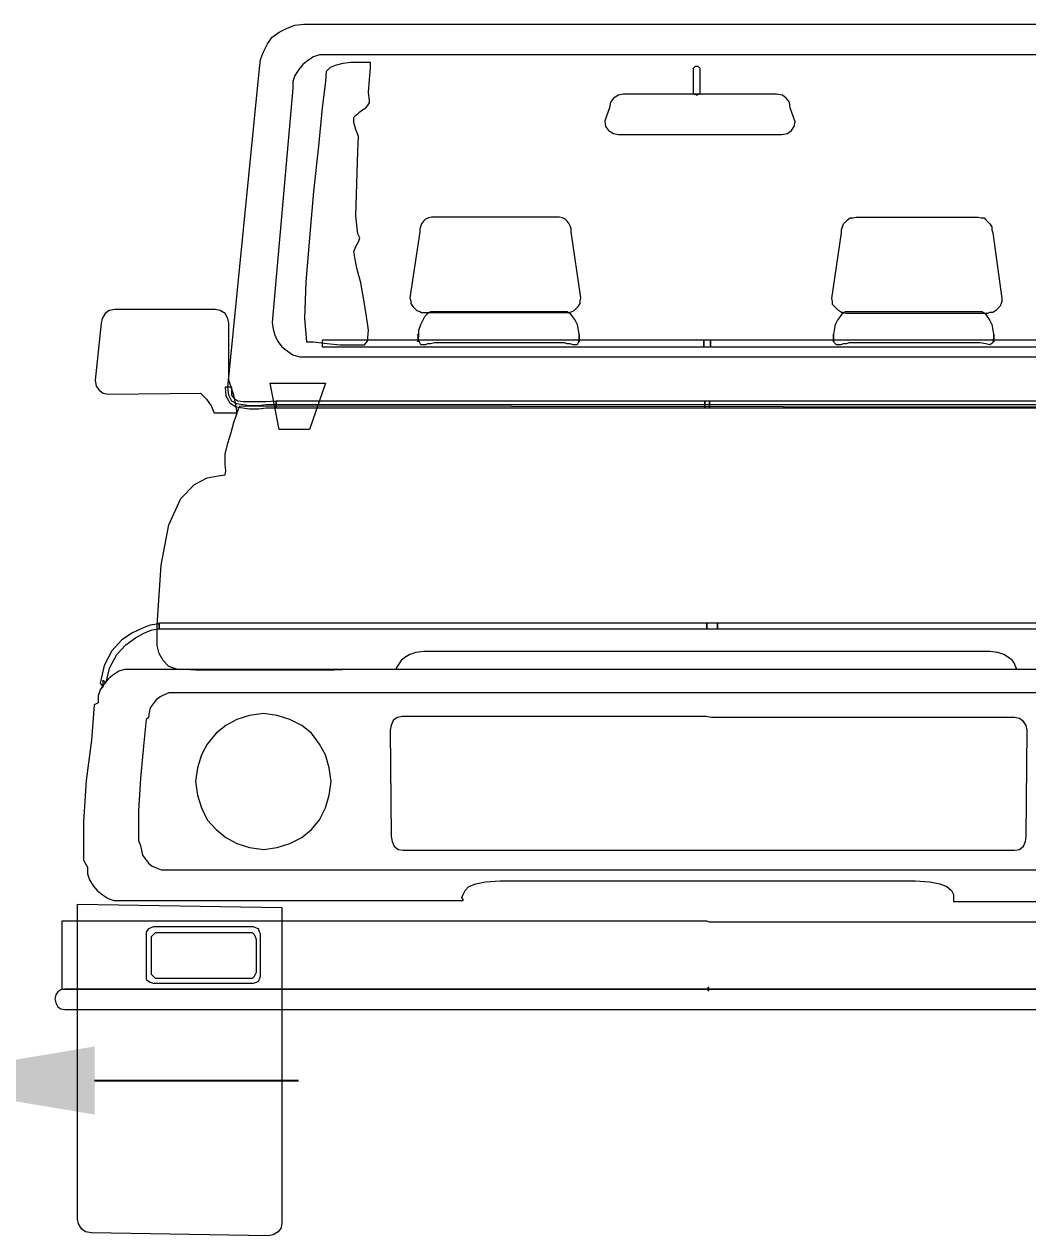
# Model space of a CAD drawing. Extents: x -941089 to 947074, y -2579987 to 8.
# Drawn here: x 2114.99 to 2124.83, y -101.5 to -89.62 of the extents above; entities that cross this region are included whole.
import ezdxf

# ---------------------------------------------------------------- set-up
doc = ezdxf.new("R2010")
doc.units = 0
doc.header["$LTSCALE"] = 5
doc.header["$PDMODE"] = 32
doc.header["$PDSIZE"] = 0.3
doc.layers.get('Defpoints').update_dxf_attribs({"linetype": 'CONTINUOUS'})
doc.layers.add('标注', color=4, linetype='CONTINUOUS', lineweight=15)
doc.layers.add('车人', color=7, linetype='CONTINUOUS', lineweight=9)
doc.styles.get("Standard").update_dxf_attribs({"font": 'simplex1.shx', "width": 0.7, "bigfont": 'hztxt.shx'})
doc.dimstyles.new('比例1：200', dxfattribs={"dimtxt": 3, "dimasz": 2, "dimexe": 1, "dimexo": 1, "dimgap": 0.5, "dimtad": 1, "dimlfac": 20, "dimzin": 13, "dimdsep": 46, "dimtxsty": 'Standard', "dimcen": -0.09, "dimclrd": 256, "dimclre": 256, "dimclrt": 4, "dimaunit": 1, "dimadec": 0, "dimazin": 0, "dimtfac": 0.0005, "dimtix": 1, "dimtmove": 2, "dimatfit": 3, "dimfxl": 0, "dimtolj": 1, "dimtzin": 13, "dimarcsym": 0})

# ---------------------------------------------------------------- blocks, each defined once
blk = doc.blocks.new('carbb')
at = {"layer": '车人', "color": 143}
for p, q in [((-0.7137, 1.9947), (-0.7007, 2.0012)), ((-0.7007, 2.0012), (-0.688, 2.0059)), ((-0.688, 2.0059), (-0.6735, 2.0077)), ((-0.6735, 2.0077), (-0.0306, 2.0077)), ((-0.0306, 2.0077), (-0.0194, 2.0077)), ((-0.0194, 2.0077), (-0.0194, 2.0077)), ((-0.0194, 2.0077), (0.6214, 2.0077)), ((-0.7329, 1.9755), (-0.725, 1.9867)), ((-0.725, 1.9867), (-0.7137, 1.9947)), ((-0.7442, 1.9498), (-0.7394, 1.9625)), ((-0.7394, 1.9625), (-0.7329, 1.9755)), ((-0.7459, 1.9353), (-0.7442, 1.9498)), ((-0.675, 1.9418), (-0.6815, 1.9338)), ((-0.667, 1.9483), (-0.675, 1.9418)), ((-0.6576, 1.9545), (-0.667, 1.9483)), ((-0.6478, 1.9577), (-0.6576, 1.9545)), ((-0.6366, 1.9577), (-0.6478, 1.9577)), ((-0.0306, 1.9577), (-0.6366, 1.9577)), ((-0.6221, 1.94), (-0.6301, 1.9368)), ((-0.6094, 1.9433), (-0.6221, 1.94)), ((-0.5964, 1.945), (-0.6094, 1.9433)), ((-0.5851, 1.945), (-0.5964, 1.945)), ((-0.5739, 1.945), (-0.5851, 1.945)), ((-0.5659, 1.945), (-0.5739, 1.945)), ((-0.5642, 1.945), (-0.5659, 1.945)), ((-0.5642, 1.9368), (-0.5642, 1.945)), ((-0.0194, 1.9577), (-0.0306, 1.9577)), ((0.5845, 1.9577), (-0.0194, 1.9577)), ((-0.7974, 1.4148), (-0.7459, 1.9353)), ((-0.688, 1.924), (-0.6913, 1.9143)), ((-0.6815, 1.9338), (-0.688, 1.924)), ((-0.6366, 1.9305), (-0.6381, 1.9143)), ((-0.6301, 1.9368), (-0.6366, 1.9305)), ((-0.6366, 1.9305), (-0.6366, 1.9305)), ((-0.5659, 1.9175), (-0.5642, 1.9368)), ((-0.0357, 1.9368), (-0.0371, 1.9353)), ((-0.0371, 1.9353), (-0.0371, 1.932)), ((-0.0371, 1.932), (-0.0371, 1.8983)), ((-0.0339, 1.9385), (-0.0357, 1.9368)), ((-0.0306, 1.9385), (-0.0339, 1.9385)), ((-0.0306, 1.9385), (-0.0306, 1.9385)), ((-0.0291, 1.9385), (-0.0306, 1.9385)), ((-0.0274, 1.9368), (-0.0291, 1.9385)), ((-0.0259, 1.9353), (-0.0274, 1.9368)), ((-0.0259, 1.932), (-0.0259, 1.9353)), ((-0.0259, 1.8983), (-0.0259, 1.932)), ((-0.6913, 1.9031), (-0.725, 1.5206)), ((-0.6913, 1.9143), (-0.6913, 1.9031)), ((-0.6381, 1.9143), (-0.6431, 1.8711)), ((-0.5674, 1.8968), (-0.5659, 1.9175)), ((-0.5659, 1.8824), (-0.5674, 1.8968)), ((-0.5659, 1.8791), (-0.5659, 1.8824)), ((-0.1722, 1.8806), (-0.1737, 1.8711)), ((-0.1672, 1.8871), (-0.1722, 1.8806)), ((-0.1592, 1.8918), (-0.1672, 1.8871)), ((-0.1512, 1.8936), (-0.1592, 1.8918)), ((-0.0291, 1.8936), (-0.1512, 1.8936)), ((-0.0371, 1.8983), (-0.0371, 1.8951)), ((-0.0371, 1.8951), (-0.0357, 1.8936)), ((-0.0357, 1.8936), (-0.0339, 1.8936)), ((-0.0339, 1.8936), (-0.0306, 1.8918)), ((-0.0306, 1.8918), (-0.0291, 1.8936)), ((-0.0306, 1.8918), (-0.0306, 1.8918)), ((-0.0306, 1.8918), (-0.0306, 1.8918)), ((-0.0194, 1.8936), (-0.0291, 1.8936)), ((-0.0291, 1.8936), (-0.0274, 1.8936)), ((-0.0274, 1.8936), (-0.0259, 1.8951)), ((-0.0259, 1.8951), (-0.0259, 1.8983)), ((0.0991, 1.8936), (-0.0194, 1.8936)), ((0.1089, 1.8918), (0.0991, 1.8936)), ((0.1151, 1.8871), (0.1089, 1.8918)), ((0.1201, 1.8806), (0.1151, 1.8871)), ((0.1216, 1.8711), (0.1201, 1.8806)), ((-0.6431, 1.8711), (-0.6493, 1.8085)), ((-0.5899, 1.8581), (-0.5851, 1.8614)), ((-0.5851, 1.8614), (-0.5819, 1.8646)), ((-0.5819, 1.8646), (-0.5772, 1.8679)), ((-0.5772, 1.8679), (-0.5721, 1.8711)), ((-0.5721, 1.8711), (-0.5692, 1.8741)), ((-0.5692, 1.8741), (-0.5659, 1.8791)), ((-0.1737, 1.8711), (-0.1817, 1.8501)), ((0.1296, 1.8484), (0.1216, 1.8711)), ((-0.5916, 1.8549), (-0.5899, 1.8581)), ((-0.5916, 1.8469), (-0.5916, 1.8549)), ((-0.5884, 1.8357), (-0.5916, 1.8469)), ((-0.1817, 1.8501), (-0.1802, 1.8404)), ((0.1281, 1.8404), (0.1296, 1.8484)), ((-0.5851, 1.8277), (-0.5884, 1.8357)), ((-0.5837, 1.8244), (-0.5851, 1.8277)), ((-0.5851, 1.8002), (-0.5837, 1.8244)), ((-0.1802, 1.8404), (-0.1755, 1.8342)), ((-0.1755, 1.8342), (-0.1672, 1.8292)), ((-0.1672, 1.8292), (-0.1592, 1.8277)), ((-0.1592, 1.8277), (-0.0306, 1.8277)), ((-0.0306, 1.8277), (-0.0194, 1.8277)), ((-0.0194, 1.8277), (-0.0194, 1.8277)), ((-0.0194, 1.8277), (0.1071, 1.8277)), ((0.1071, 1.8277), (0.1169, 1.8292)), ((0.1169, 1.8292), (0.1234, 1.8342)), ((0.1234, 1.8342), (0.1281, 1.8404)), ((-0.6493, 1.8085), (-0.6576, 1.7343)), ((-0.5866, 1.7473), (-0.5851, 1.8002)), ((-0.5884, 1.6944), (-0.5866, 1.7473)), ((-0.6576, 1.7343), (-0.6638, 1.6589)), ((-0.5851, 1.6654), (-0.5884, 1.6944)), ((-0.4775, 1.6861), (-0.4808, 1.6814)), ((-0.4743, 1.6893), (-0.4775, 1.6861)), ((-0.4696, 1.6911), (-0.4743, 1.6893)), ((-0.4645, 1.6926), (-0.4696, 1.6911)), ((-0.4598, 1.6926), (-0.4645, 1.6926)), ((-0.2606, 1.6926), (-0.4598, 1.6926)), ((-0.2556, 1.6926), (-0.2606, 1.6926)), ((-0.2508, 1.6911), (-0.2556, 1.6926)), ((-0.2461, 1.6893), (-0.2508, 1.6911)), ((-0.2429, 1.6861), (-0.2461, 1.6893)), ((-0.2396, 1.6814), (-0.2429, 1.6861)), ((0.2085, 1.6814), (0.2118, 1.6846)), ((0.2118, 1.6846), (0.215, 1.6879)), ((0.215, 1.6879), (0.2197, 1.6911)), ((0.2197, 1.6911), (0.2245, 1.6911)), ((0.2245, 1.6911), (0.2292, 1.6926)), ((0.2292, 1.6926), (0.4287, 1.6926)), ((0.4287, 1.6926), (0.4334, 1.6911)), ((0.4334, 1.6911), (0.4382, 1.6911)), ((0.4382, 1.6911), (0.4414, 1.6879)), ((0.4414, 1.6879), (0.4447, 1.6846)), ((0.4447, 1.6846), (0.4479, 1.6814)), ((-0.5819, 1.6589), (-0.5851, 1.6654)), ((-0.4838, 1.6687), (-0.5, 1.5608)), ((-0.4823, 1.6781), (-0.4838, 1.6734)), ((-0.4838, 1.6734), (-0.4838, 1.6687)), ((-0.4808, 1.6814), (-0.4823, 1.6781)), ((-0.2381, 1.6781), (-0.2396, 1.6814)), ((-0.2364, 1.6734), (-0.2381, 1.6781)), ((-0.2364, 1.6687), (-0.2364, 1.6734)), ((-0.2204, 1.5608), (-0.2364, 1.6687)), ((0.1893, 1.5593), (0.2052, 1.6669)), ((0.2052, 1.6716), (0.2067, 1.6766)), ((0.2052, 1.6669), (0.2052, 1.6716)), ((0.2067, 1.6766), (0.2085, 1.6814)), ((0.4479, 1.6814), (0.4512, 1.6766)), ((0.4512, 1.6766), (0.4512, 1.6716)), ((0.4512, 1.6716), (0.4527, 1.6669)), ((0.4527, 1.6669), (0.4671, 1.5593)), ((-0.6638, 1.6589), (-0.6703, 1.5865)), ((-0.5916, 1.6364), (-0.5884, 1.6444)), ((-0.5884, 1.6444), (-0.5837, 1.6524)), ((-0.5837, 1.6524), (-0.5819, 1.6589)), ((-0.5899, 1.6267), (-0.5916, 1.6364)), ((-0.5866, 1.6089), (-0.5899, 1.6267)), ((-0.5804, 1.585), (-0.5866, 1.6089)), ((-0.6703, 1.5865), (-0.672, 1.5271)), ((-0.5754, 1.5575), (-0.5804, 1.585)), ((-0.5707, 1.5303), (-0.5754, 1.5575)), ((-0.5, 1.5608), (-0.4982, 1.556)), ((-0.4982, 1.556), (-0.4982, 1.5513)), ((-0.4982, 1.5513), (-0.4953, 1.5463)), ((-0.4953, 1.5463), (-0.492, 1.543)), ((-0.2284, 1.543), (-0.2251, 1.5463)), ((-0.2251, 1.5463), (-0.2219, 1.5513)), ((-0.2219, 1.556), (-0.2204, 1.5608)), ((-0.2219, 1.5513), (-0.2219, 1.556)), ((0.1908, 1.5546), (0.1893, 1.5593)), ((0.1908, 1.5495), (0.1908, 1.5546)), ((0.194, 1.5463), (0.1908, 1.5495)), ((0.1973, 1.543), (0.194, 1.5463)), ((0.4639, 1.5463), (0.4606, 1.543)), ((0.4657, 1.5495), (0.4639, 1.5463)), ((0.4671, 1.5546), (0.4657, 1.5495)), ((0.4671, 1.5593), (0.4671, 1.5546)), ((-1.0031, 1.5271), (-1.0046, 1.5191)), ((-0.9981, 1.5351), (-1.0031, 1.5271)), ((-0.9916, 1.5401), (-0.9981, 1.5351)), ((-0.9821, 1.5416), (-0.9916, 1.5401)), ((-0.8181, 1.5416), (-0.9821, 1.5416)), ((-0.8101, 1.5401), (-0.8181, 1.5416)), ((-0.8021, 1.5351), (-0.8101, 1.5401)), ((-0.7974, 1.5271), (-0.8021, 1.5351)), ((-0.7956, 1.5191), (-0.7974, 1.5271)), ((-0.672, 1.5271), (-0.6688, 1.4886)), ((-0.5674, 1.5079), (-0.5707, 1.5303)), ((-0.492, 1.543), (-0.4888, 1.5401)), ((-0.4888, 1.5401), (-0.4838, 1.5383)), ((-0.4838, 1.5383), (-0.4808, 1.5368)), ((-0.4808, 1.5368), (-0.4758, 1.5368)), ((-0.479, 1.5238), (-0.4758, 1.5303)), ((-0.4758, 1.5368), (-0.2443, 1.5368)), ((-0.4758, 1.5303), (-0.471, 1.5351)), ((-0.471, 1.5351), (-0.4663, 1.5383)), ((-0.4663, 1.5383), (-0.4613, 1.5383)), ((-0.4613, 1.5383), (-0.2476, 1.5383)), ((-0.2476, 1.5383), (-0.2429, 1.5383)), ((-0.2443, 1.5368), (-0.2443, 1.5368)), ((-0.2443, 1.5368), (-0.2396, 1.5368)), ((-0.2429, 1.5383), (-0.2381, 1.5351)), ((-0.2396, 1.5368), (-0.2349, 1.5383)), ((-0.2381, 1.5351), (-0.2349, 1.5303)), ((-0.2349, 1.5383), (-0.2316, 1.5401)), ((-0.2349, 1.5303), (-0.2298, 1.5238)), ((-0.2316, 1.5401), (-0.2284, 1.543)), ((0.2005, 1.5401), (0.1973, 1.543)), ((0.1987, 1.5238), (0.2035, 1.5303)), ((0.2052, 1.5368), (0.2005, 1.5401)), ((0.2035, 1.5303), (0.2067, 1.5351)), ((0.2085, 1.5368), (0.2052, 1.5368)), ((0.2067, 1.5351), (0.2118, 1.5383)), ((0.2132, 1.5351), (0.2085, 1.5368)), ((0.2118, 1.5383), (0.2165, 1.5383)), ((0.2132, 1.5351), (0.2132, 1.5351)), ((0.4432, 1.5351), (0.2132, 1.5351)), ((0.2165, 1.5383), (0.4302, 1.5383)), ((0.4302, 1.5383), (0.4349, 1.5383)), ((0.4349, 1.5383), (0.4399, 1.5351)), ((0.4399, 1.5351), (0.4432, 1.5303)), ((0.4479, 1.5368), (0.4432, 1.5351)), ((0.4432, 1.5303), (0.4479, 1.5238)), ((0.4527, 1.5368), (0.4479, 1.5368)), ((0.4574, 1.5401), (0.4527, 1.5368)), ((0.4606, 1.543), (0.4574, 1.5401)), ((-1.0046, 1.5191), (-1.0143, 1.426)), ((-0.7956, 1.426), (-0.7956, 1.5191)), ((-0.725, 1.5206), (-0.7235, 1.5093)), ((-0.7235, 1.5093), (-0.7202, 1.4981)), ((-0.5692, 1.4901), (-0.5674, 1.5079)), ((-0.4855, 1.5079), (-0.4823, 1.5173)), ((-0.4855, 1.4981), (-0.4855, 1.5079)), ((-0.4823, 1.5173), (-0.479, 1.5238)), ((-0.2298, 1.5238), (-0.2269, 1.5173)), ((-0.2269, 1.5173), (-0.2251, 1.5079)), ((-0.2251, 1.5079), (-0.2236, 1.4981)), ((0.1922, 1.4981), (0.194, 1.5079)), ((0.194, 1.5079), (0.1955, 1.5173)), ((0.1955, 1.5173), (0.1987, 1.5238)), ((0.4479, 1.5238), (0.4512, 1.5173)), ((0.4512, 1.5173), (0.4527, 1.5079)), ((0.4527, 1.5079), (0.4544, 1.4981)), ((-0.7202, 1.4981), (-0.7152, 1.4886)), ((-0.7152, 1.4886), (-0.709, 1.4804)), ((-0.6688, 1.4886), (-0.6655, 1.4886)), ((-0.6655, 1.4886), (-0.6576, 1.4886)), ((-0.6576, 1.4886), (-0.6446, 1.4869)), ((-0.6446, 1.4869), (-0.6301, 1.4854)), ((-0.0194, 1.4916), (-0.6431, 1.4916)), ((-0.6431, 1.4916), (-0.6431, 1.4804)), ((-0.6301, 1.4854), (-0.6141, 1.4836)), ((-0.5739, 1.4836), (-0.5692, 1.4901)), ((-0.487, 1.5014), (-0.487, 1.4886)), ((-0.4855, 1.4916), (-0.487, 1.5014)), ((-0.487, 1.4886), (-0.4855, 1.4981)), ((-0.4838, 1.4869), (-0.4855, 1.4916)), ((-0.4823, 1.4836), (-0.4838, 1.4869)), ((-0.471, 1.4854), (-0.4743, 1.4836)), ((-0.4663, 1.4854), (-0.471, 1.4854)), ((-0.4598, 1.4869), (-0.4663, 1.4854)), ((-0.4598, 1.4869), (-0.4598, 1.4869)), ((-0.2476, 1.4869), (-0.4598, 1.4869)), ((-0.2429, 1.4854), (-0.2476, 1.4869)), ((-0.2381, 1.4854), (-0.2429, 1.4854)), ((-0.2331, 1.4836), (-0.2381, 1.4854)), ((-0.2251, 1.4869), (-0.2269, 1.4836)), ((-0.2236, 1.4916), (-0.2251, 1.4869)), ((-0.2236, 1.5014), (-0.2236, 1.4916)), ((-0.2236, 1.4886), (-0.2236, 1.5014)), ((-0.2236, 1.4981), (-0.2236, 1.4886)), ((-0.0194, 1.4916), (-0.0194, 1.4804)), ((-0.0085, 1.4916), (-0.0194, 1.4916)), ((-0.0194, 1.4916), (-0.0194, 1.4916)), ((-0.0194, 1.4804), (-0.0194, 1.4916)), ((-0.0194, 1.4916), (-0.0194, 1.4916)), ((-0.0085, 1.4916), (-0.0085, 1.4804)), ((0.6134, 1.4916), (-0.0085, 1.4916)), ((-0.0085, 1.4916), (-0.0085, 1.4916)), ((-0.0085, 1.4804), (-0.0085, 1.4916)), ((-0.0085, 1.4916), (-0.0085, 1.4916)), ((0.1922, 1.5014), (0.1922, 1.4886)), ((0.1922, 1.4916), (0.1922, 1.5014)), ((0.1922, 1.4886), (0.1922, 1.4981)), ((0.194, 1.4869), (0.1922, 1.4916)), ((0.1973, 1.4836), (0.194, 1.4869)), ((0.2085, 1.4854), (0.2035, 1.4836)), ((0.2132, 1.4854), (0.2085, 1.4854)), ((0.218, 1.4869), (0.2132, 1.4854)), ((0.218, 1.4869), (0.218, 1.4869)), ((0.4317, 1.4869), (0.218, 1.4869)), ((0.4414, 1.4854), (0.4317, 1.4869)), ((0.4479, 1.4836), (0.4414, 1.4854)), ((0.4527, 1.4869), (0.4479, 1.4836)), ((0.4544, 1.5014), (0.4527, 1.4869)), ((0.4544, 1.4886), (0.4544, 1.5014)), ((0.4544, 1.4981), (0.4544, 1.4886)), ((-0.709, 1.4804), (-0.7007, 1.4742)), ((-0.7007, 1.4742), (-0.6913, 1.4677)), ((-0.6913, 1.4677), (-0.68, 1.4644)), ((-0.6431, 1.4804), (-0.0194, 1.4804)), ((-0.6141, 1.4836), (-0.5979, 1.4836)), ((-0.5979, 1.4836), (-0.5851, 1.4836)), ((-0.5851, 1.4836), (-0.5739, 1.4836)), ((-0.479, 1.4836), (-0.4823, 1.4836)), ((-0.4743, 1.4836), (-0.479, 1.4836)), ((-0.2298, 1.4836), (-0.2331, 1.4836)), ((-0.2269, 1.4836), (-0.2298, 1.4836)), ((-0.0194, 1.4804), (-0.0085, 1.4804)), ((-0.0194, 1.4804), (-0.0194, 1.4804)), ((-0.0085, 1.4804), (0.6134, 1.4804)), ((-0.0085, 1.4804), (-0.0085, 1.4804)), ((0.2005, 1.4836), (0.1973, 1.4836)), ((0.2035, 1.4836), (0.2005, 1.4836)), ((-0.68, 1.4644), (-0.6688, 1.4644)), ((-0.6688, 1.4644), (-0.0179, 1.4644)), ((-0.0179, 1.4644), (-0.0102, 1.4644)), ((-0.0102, 1.4644), (-0.0102, 1.4644)), ((-0.0102, 1.4644), (0.6406, 1.4644)), ((-1.0143, 1.426), (-1.0126, 1.4162)), ((-0.7956, 1.426), (-0.7956, 1.426)), ((-0.7876, 1.4017), (-0.7956, 1.426)), ((-1.0126, 1.4162), (-1.0078, 1.4097)), ((-1.0078, 1.4097), (-1.0013, 1.405)), ((-0.8021, 1.4148), (-0.8021, 1.4148)), ((-0.7923, 1.4148), (-0.8021, 1.4148)), ((-0.8021, 1.4148), (-0.8006, 1.4003)), ((-0.8021, 1.4148), (-0.8021, 1.4148)), ((-0.7956, 1.4017), (-0.7974, 1.4148)), ((-0.7909, 1.4148), (-0.7923, 1.4148)), ((-0.7909, 1.4017), (-0.7909, 1.4148)), ((-0.7282, 1.421), (-0.7282, 1.421)), ((-0.7137, 1.3456), (-0.7282, 1.421)), ((-0.7282, 1.421), (-0.6381, 1.421)), ((-0.6381, 1.421), (-0.6638, 1.3456)), ((-1.0013, 1.405), (-0.9933, 1.4032)), ((-0.9933, 1.4032), (-0.8423, 1.405)), ((-0.8423, 1.405), (-0.839, 1.4017)), ((-0.839, 1.4017), (-0.8325, 1.3952)), ((-0.8325, 1.3952), (-0.8246, 1.384)), ((-0.8006, 1.4003), (-0.7941, 1.389)), ((-0.7909, 1.392), (-0.7956, 1.4017)), ((-0.7941, 1.389), (-0.7844, 1.3825)), ((-0.7861, 1.3952), (-0.7909, 1.4017)), ((-0.7829, 1.3873), (-0.7909, 1.392)), ((-0.7844, 1.3858), (-0.7876, 1.4017)), ((-0.7811, 1.392), (-0.7861, 1.3952)), ((-0.7829, 1.376), (-0.7844, 1.3858)), ((-0.7731, 1.3858), (-0.7829, 1.3873)), ((-0.7717, 1.3905), (-0.7811, 1.392)), ((-0.7619, 1.384), (-0.7731, 1.3858)), ((-0.7619, 1.3905), (-0.7717, 1.3905)), ((-0.7474, 1.3905), (-0.7619, 1.3905)), ((-0.7347, 1.3905), (-0.7474, 1.3905)), ((-0.7347, 1.3858), (-0.7474, 1.384)), ((-0.7184, 1.392), (-0.7347, 1.3905)), ((-0.7184, 1.3858), (-0.7347, 1.3858)), ((-0.0179, 1.392), (-0.7184, 1.392)), ((-0.7184, 1.3808), (-0.7184, 1.392)), ((-0.7184, 1.392), (-0.7184, 1.3808)), ((-0.7184, 1.392), (-0.7184, 1.392)), ((-0.0179, 1.3858), (-0.7184, 1.3858)), ((-0.0179, 1.392), (-0.0179, 1.3808)), ((-0.0179, 1.392), (-0.0179, 1.392)), ((-0.0102, 1.392), (-0.0179, 1.392)), ((-0.0179, 1.3808), (-0.0179, 1.392)), ((-0.0102, 1.3858), (-0.0179, 1.3858)), ((-0.0102, 1.392), (-0.0102, 1.3808)), ((-0.0102, 1.392), (-0.0102, 1.392)), ((0.6906, 1.392), (-0.0102, 1.392)), ((-0.0102, 1.3808), (-0.0102, 1.392)), ((0.6906, 1.3858), (-0.0102, 1.3858)), ((-0.8246, 1.384), (-0.8198, 1.3728)), ((-0.8198, 1.3728), (-0.7829, 1.3728)), ((-0.7876, 1.3568), (-0.7829, 1.3713)), ((-0.7844, 1.3825), (-0.7731, 1.3808)), ((-0.7829, 1.3713), (-0.7796, 1.3808)), ((-0.7829, 1.3728), (-0.7829, 1.376)), ((-0.7796, 1.3808), (-0.7779, 1.384)), ((-0.7779, 1.384), (0.7485, 1.3825)), ((-0.7731, 1.3808), (-0.7619, 1.3793)), ((-0.7474, 1.384), (-0.7619, 1.384)), ((-0.7619, 1.3793), (-0.7474, 1.3793)), ((-0.7474, 1.3793), (-0.7347, 1.3808)), ((-0.7347, 1.3808), (-0.7184, 1.3808)), ((-0.7184, 1.3808), (-0.0179, 1.3808)), ((-0.7184, 1.3808), (-0.7184, 1.3808)), ((-0.7184, 1.3808), (-0.7184, 1.3808)), ((-0.0179, 1.3808), (-0.0179, 1.3808)), ((-0.0179, 1.3808), (-0.0102, 1.3808)), ((-0.0179, 1.3808), (-0.0179, 1.3808)), ((-0.0102, 1.3808), (-0.0102, 1.3808)), ((-0.0102, 1.3808), (0.6906, 1.3808)), ((-0.0102, 1.3808), (-0.0102, 1.3808)), ((-0.7923, 1.3406), (-0.7876, 1.3568)), ((-0.7974, 1.3231), (-0.7923, 1.3406)), ((-0.6638, 1.3456), (-0.7137, 1.3456)), ((-0.8021, 1.3054), (-0.7974, 1.3231)), ((-0.8021, 1.2891), (-0.8021, 1.3054)), ((-0.8006, 1.2779), (-0.8021, 1.2891)), ((-0.8311, 1.2667), (-0.8133, 1.2699)), ((-0.8133, 1.2699), (-0.8021, 1.2717)), ((-0.8021, 1.2717), (-0.8006, 1.2779)), ((-0.8745, 1.233), (-0.8518, 1.2554)), ((-0.8518, 1.2554), (-0.8311, 1.2667)), ((-0.8937, 1.1895), (-0.8745, 1.233)), ((-0.9064, 1.1236), (-0.8937, 1.1895)), ((-0.9129, 1.0258), (-0.9064, 1.1236)), ((-0.9531, 1.0131), (-0.9709, 1.0018)), ((-0.9372, 1.021), (-0.9531, 1.0131)), ((-0.9484, 1.0051), (-0.9339, 1.0131)), ((-0.9242, 1.0258), (-0.9372, 1.021)), ((-0.9339, 1.0131), (-0.9209, 1.0181)), ((-0.9129, 1.0272), (-0.9242, 1.0258)), ((-0.9209, 1.0181), (-0.9115, 1.0196)), ((-0.9097, 1.029), (-0.9129, 1.0272)), ((-0.9129, 1.0225), (-0.9129, 1.0258)), ((-0.9129, 1.0163), (-0.9129, 1.0225)), ((-0.9129, 1.0051), (-0.9129, 1.0163)), ((-0.9115, 1.0196), (-0.9097, 1.0196)), ((-0.0147, 1.029), (-0.9097, 1.029)), ((-0.9097, 1.0196), (-0.9097, 1.029)), ((-0.9097, 1.029), (-0.9097, 1.0196)), ((-0.9097, 1.029), (-0.9097, 1.029)), ((-0.9097, 1.0196), (-0.0147, 1.0196)), ((-0.9097, 1.0196), (-0.9097, 1.0196)), ((-0.9097, 1.0196), (-0.9097, 1.0196)), ((-0.0147, 1.029), (-0.0147, 1.0196)), ((-0.0147, 1.029), (-0.0147, 1.029)), ((0.0028, 1.029), (-0.0147, 1.029)), ((-0.0147, 1.0196), (-0.0147, 1.029)), ((-0.0147, 1.0196), (-0.0147, 1.0196)), ((-0.0147, 1.0196), (0.0028, 1.0196)), ((-0.0147, 1.0196), (-0.0147, 1.0196)), ((0.0028, 1.029), (0.0028, 1.0196)), ((0.0028, 1.029), (0.0028, 1.029)), ((0.8801, 1.029), (0.0028, 1.029)), ((0.0028, 1.0196), (0.0028, 1.029)), ((0.0028, 1.0196), (0.0028, 1.0196)), ((0.0028, 1.0196), (0.8801, 1.0196)), ((0.0028, 1.0196), (0.0028, 1.0196)), ((-0.9709, 1.0018), (-0.9868, 0.9841)), ((-0.9789, 0.9779), (-0.9644, 0.9938)), ((-0.9644, 0.9938), (-0.9484, 1.0051)), ((-0.9129, 0.9924), (-0.9129, 1.0051)), ((-0.9097, 0.9794), (-0.9129, 0.9924)), ((-0.9868, 0.9841), (-0.9998, 0.9601)), ((-0.9901, 0.9569), (-0.9789, 0.9779)), ((-0.9032, 0.9681), (-0.9097, 0.9794)), ((-0.508, 0.9729), (-0.5145, 0.9681)), ((-0.5, 0.9779), (-0.508, 0.9729)), ((-0.4903, 0.9811), (-0.5, 0.9779)), ((-0.4775, 0.9826), (-0.4903, 0.9811)), ((-0.4696, 0.9826), (-0.4775, 0.9826)), ((-0.4598, 0.9826), (-0.4696, 0.9826)), ((-0.4501, 0.9826), (-0.4598, 0.9826)), ((-0.4388, 0.9826), (-0.4501, 0.9826)), ((-0.4294, 0.9826), (-0.4388, 0.9826)), ((-0.4181, 0.9826), (-0.4294, 0.9826)), ((-0.4069, 0.9826), (-0.4181, 0.9826)), ((-0.3954, 0.9826), (-0.4069, 0.9826)), ((-0.3841, 0.9826), (-0.3954, 0.9826)), ((-0.3747, 0.9826), (-0.3841, 0.9826)), ((-0.3667, 0.9826), (-0.3747, 0.9826)), ((-0.3584, 0.9826), (-0.3667, 0.9826)), ((-0.3522, 0.9826), (-0.3584, 0.9826)), ((-0.3472, 0.9826), (-0.3522, 0.9826)), ((-0.3439, 0.9826), (-0.3472, 0.9826)), ((-0.3425, 0.9826), (-0.3439, 0.9826)), ((0.3128, 0.9826), (-0.3425, 0.9826)), ((0.3146, 0.9826), (0.3128, 0.9826)), ((0.3176, 0.9826), (0.3146, 0.9826)), ((0.3226, 0.9826), (0.3176, 0.9826)), ((0.3291, 0.9826), (0.3226, 0.9826)), ((0.3371, 0.9826), (0.3291, 0.9826)), ((0.3451, 0.9826), (0.3371, 0.9826)), ((0.3548, 0.9826), (0.3451, 0.9826)), ((0.366, 0.9826), (0.3548, 0.9826)), ((0.3773, 0.9826), (0.366, 0.9826)), ((0.3885, 0.9826), (0.3773, 0.9826)), ((0.3997, 0.9826), (0.3885, 0.9826)), ((0.4092, 0.9826), (0.3997, 0.9826)), ((0.4204, 0.9826), (0.4092, 0.9826)), ((0.4302, 0.9826), (0.4204, 0.9826)), ((0.4399, 0.9826), (0.4302, 0.9826)), ((0.4479, 0.9826), (0.4399, 0.9826)), ((0.4606, 0.9811), (0.4479, 0.9826)), ((0.4704, 0.9779), (0.4606, 0.9811)), ((0.4784, 0.9729), (0.4704, 0.9779)), ((0.4849, 0.9681), (0.4784, 0.9729)), ((-0.9998, 0.9601), (-1.0061, 0.9312)), ((-0.9966, 0.9312), (-0.9901, 0.9569)), ((-0.9756, 0.9504), (-0.9854, 0.9442)), ((-0.9661, 0.9536), (-0.9756, 0.9504)), ((-0.9546, 0.9536), (-0.9661, 0.9536)), ((-0.0161, 0.9536), (-0.9546, 0.9536)), ((-0.8937, 0.9584), (-0.9032, 0.9681)), ((-0.8792, 0.9536), (-0.8937, 0.9584)), ((-0.868, 0.9536), (-0.8792, 0.9536)), ((-0.8503, 0.9522), (-0.868, 0.9536)), ((-0.8293, 0.9522), (-0.8503, 0.9522)), ((-0.8036, 0.9522), (-0.8293, 0.9522)), ((-0.7764, 0.9522), (-0.8036, 0.9522)), ((-0.7459, 0.9522), (-0.7764, 0.9522)), ((-0.7152, 0.9522), (-0.7459, 0.9522)), ((-0.6833, 0.9522), (-0.7152, 0.9522)), ((-0.6525, 0.9522), (-0.6833, 0.9522)), ((-0.6236, 0.9522), (-0.6525, 0.9522)), ((-0.5964, 0.9536), (-0.6236, 0.9522)), ((-0.5707, 0.9536), (-0.5964, 0.9536)), ((-0.5514, 0.9536), (-0.5707, 0.9536)), ((-0.5352, 0.9536), (-0.5514, 0.9536)), ((-0.5257, 0.9536), (-0.5352, 0.9536)), ((-0.5225, 0.9536), (-0.5257, 0.9536)), ((-0.521, 0.9584), (-0.5225, 0.9554)), ((-0.5225, 0.9554), (-0.5225, 0.9536)), ((-0.5177, 0.9634), (-0.521, 0.9584)), ((-0.5145, 0.9681), (-0.5177, 0.9634)), ((-0.007, 0.9536), (-0.0161, 0.9536)), ((0.93, 0.9536), (-0.007, 0.9536)), ((0.4881, 0.9634), (0.4849, 0.9681)), ((0.4896, 0.9584), (0.4881, 0.9634)), ((0.4914, 0.9554), (0.4896, 0.9584)), ((0.4914, 0.9536), (0.4914, 0.9554)), ((0.4946, 0.9536), (0.4914, 0.9536)), ((0.5059, 0.9536), (0.4946, 0.9536)), ((0.5203, 0.9536), (0.5059, 0.9536)), ((-1.0061, 0.9312), (-1.0013, 0.9247)), ((-1.0013, 0.9359), (-1.0013, 0.9359)), ((-1.0013, 0.9247), (-1.0013, 0.9359)), ((-1.0013, 0.9359), (-0.9966, 0.9312)), ((-0.9933, 0.9377), (-0.9998, 0.9297)), ((-0.9854, 0.9442), (-0.9933, 0.9377)), ((-1.0061, 0.9199), (-1.0093, 0.9102)), ((-0.9998, 0.9297), (-1.0061, 0.9199)), ((-0.9017, 0.912), (-0.9082, 0.9087)), ((-0.8937, 0.9152), (-0.9017, 0.912)), ((-0.8857, 0.9152), (-0.8937, 0.9152)), ((-0.0161, 0.9152), (-0.8857, 0.9152)), ((-0.007, 0.9152), (-0.0161, 0.9152)), ((0.8626, 0.9152), (-0.007, 0.9152)), ((-1.0158, 0.8957), (-1.0205, 0.8381)), ((-1.0093, 0.899), (-1.0158, 0.8957)), ((-1.0093, 0.9102), (-1.0093, 0.899)), ((-0.9242, 0.891), (-0.9259, 0.883)), ((-0.9194, 0.8975), (-0.9242, 0.891)), ((-0.9147, 0.904), (-0.9194, 0.8975)), ((-0.9082, 0.9087), (-0.9147, 0.904)), ((-0.9307, 0.8718), (-0.9354, 0.8283)), ((-0.9274, 0.875), (-0.9307, 0.8718)), ((-0.9259, 0.883), (-0.9274, 0.875)), ((-0.7829, 0.8718), (-0.8006, 0.862)), ((-0.7619, 0.8783), (-0.7829, 0.8718)), ((-0.7394, 0.8815), (-0.7619, 0.8783)), ((-0.717, 0.8783), (-0.7394, 0.8815)), ((-0.696, 0.8718), (-0.717, 0.8783)), ((-0.6768, 0.862), (-0.696, 0.8718)), ((-0.521, 0.875), (-0.5272, 0.87)), ((-0.5127, 0.8765), (-0.521, 0.875)), ((-0.0161, 0.8765), (-0.5127, 0.8765)), ((-0.007, 0.875), (-0.0161, 0.8765)), ((0.4881, 0.875), (-0.007, 0.875)), ((0.4961, 0.8732), (0.4881, 0.875)), ((0.5026, 0.8685), (0.4961, 0.8732)), ((-0.8006, 0.862), (-0.8166, 0.8493)), ((-0.6608, 0.8493), (-0.6768, 0.862)), ((-0.5305, 0.862), (-0.5322, 0.854)), ((-0.5322, 0.854), (-0.5305, 0.6805)), ((-0.5272, 0.87), (-0.5305, 0.862)), ((0.5073, 0.862), (0.5026, 0.8685)), ((0.5088, 0.854), (0.5073, 0.862)), ((0.5073, 0.6805), (0.5088, 0.854)), ((-1.0205, 0.8381), (-1.0288, 0.7722)), ((-0.8311, 0.8316), (-0.8405, 0.8138)), ((-0.8166, 0.8493), (-0.8311, 0.8316)), ((-0.6478, 0.8316), (-0.6608, 0.8493)), ((-0.6381, 0.8138), (-0.6478, 0.8316)), ((-0.9354, 0.8283), (-0.9404, 0.7754)), ((-0.8405, 0.8138), (-0.847, 0.7928)), ((-0.6318, 0.7928), (-0.6381, 0.8138)), ((-0.847, 0.7928), (-0.8503, 0.7704)), ((-0.6286, 0.7704), (-0.6318, 0.7928)), ((-1.0288, 0.7722), (-1.0335, 0.7045)), ((-0.9404, 0.7754), (-0.9434, 0.7222)), ((-0.8503, 0.7704), (-0.847, 0.7479)), ((-0.6318, 0.7479), (-0.6286, 0.7704)), ((-0.847, 0.7479), (-0.8405, 0.7272)), ((-0.6381, 0.7272), (-0.6318, 0.7479)), ((-0.9434, 0.7222), (-0.9434, 0.674)), ((-0.8405, 0.7272), (-0.8311, 0.7077)), ((-0.6478, 0.7077), (-0.6381, 0.7272)), ((-1.0335, 0.7045), (-1.0335, 0.6418)), ((-0.8311, 0.7077), (-0.8166, 0.6918)), ((-0.6608, 0.6918), (-0.6478, 0.7077)), ((-0.9434, 0.674), (-0.9404, 0.666)), ((-0.8166, 0.6918), (-0.8006, 0.6787)), ((-0.8006, 0.6787), (-0.7829, 0.6693)), ((-0.696, 0.6693), (-0.6768, 0.6787)), ((-0.6768, 0.6787), (-0.6608, 0.6918)), ((-0.5305, 0.6805), (-0.529, 0.6725)), ((0.5059, 0.6725), (0.5073, 0.6805)), ((-0.9404, 0.666), (-0.9387, 0.6581)), ((-0.9387, 0.6581), (-0.9372, 0.6501)), ((-0.7829, 0.6693), (-0.7619, 0.6628)), ((-0.7619, 0.6628), (-0.7394, 0.6595)), ((-0.7394, 0.6595), (-0.717, 0.6628)), ((-0.7394, 0.6595), (-0.7394, 0.6595)), ((-0.717, 0.6628), (-0.696, 0.6693)), ((-0.529, 0.6725), (-0.5257, 0.6646)), ((-0.5257, 0.6646), (-0.5192, 0.6595)), ((-0.5192, 0.6595), (-0.5112, 0.6581)), ((-0.5112, 0.6581), (-0.0085, 0.6581)), ((-0.0085, 0.6581), (0.0028, 0.6581)), ((0.0028, 0.6581), (0.0028, 0.6581)), ((0.0028, 0.6581), (0.4881, 0.6581)), ((0.4881, 0.6581), (0.4961, 0.6595)), ((0.4961, 0.6595), (0.5026, 0.6646)), ((0.5026, 0.6646), (0.5059, 0.6725)), ((-1.0335, 0.6418), (-1.027, 0.6306)), ((-0.9372, 0.6501), (-0.9322, 0.6436)), ((-0.9322, 0.6436), (-0.9274, 0.6371)), ((-0.9274, 0.6371), (-0.9209, 0.6323)), ((-1.027, 0.6306), (-1.027, 0.6193)), ((-1.027, 0.6193), (-1.0238, 0.6099)), ((-0.9209, 0.6323), (-0.9147, 0.6291)), ((-0.9147, 0.6291), (-0.9064, 0.6258)), ((-0.9064, 0.6258), (-0.8985, 0.6258)), ((-0.8985, 0.6258), (-0.0179, 0.6258)), ((-0.0179, 0.6258), (-0.007, 0.6258)), ((-0.007, 0.6258), (-0.007, 0.6258)), ((-0.007, 0.6258), (0.8739, 0.6258)), ((-1.0238, 0.6099), (-1.0173, 0.6001)), ((-1.0173, 0.6001), (-1.0111, 0.5921)), ((-0.4099, 0.5921), (-0.4037, 0.5986)), ((-0.4037, 0.5986), (-0.3924, 0.6034)), ((-0.3924, 0.6034), (-0.3762, 0.6066)), ((-0.3762, 0.6066), (-0.3522, 0.6081)), ((-0.3522, 0.6081), (-0.336, 0.6081)), ((-0.336, 0.6081), (-0.3168, 0.6081)), ((-0.3168, 0.6081), (-0.2943, 0.6081)), ((-0.2943, 0.6081), (-0.2686, 0.6081)), ((-0.2686, 0.6081), (-0.2429, 0.6081)), ((-0.2429, 0.6081), (-0.2139, 0.6081)), ((-0.2139, 0.6081), (-0.1867, 0.6081)), ((-0.1867, 0.6081), (-0.1577, 0.6081)), ((-0.1577, 0.6081), (-0.1302, 0.6081)), ((-0.1302, 0.6081), (-0.1045, 0.6081)), ((-0.1045, 0.6081), (-0.0806, 0.6081)), ((-0.0806, 0.6081), (-0.0596, 0.6081)), ((-0.0596, 0.6081), (-0.0419, 0.6081)), ((-0.0419, 0.6081), (-0.0291, 0.6081)), ((-0.0291, 0.6081), (-0.0212, 0.6081)), ((-0.0212, 0.6081), (-0.0179, 0.6081)), ((-0.0179, 0.6081), (-0.007, 0.6081)), ((-0.007, 0.6081), (-0.007, 0.6081)), ((-0.007, 0.6081), (-0.0037, 0.6081)), ((-0.0037, 0.6081), (0.0043, 0.6081)), ((0.0043, 0.6081), (0.0173, 0.6081)), ((0.0173, 0.6081), (0.035, 0.6081)), ((0.035, 0.6081), (0.0557, 0.6081)), ((0.0557, 0.6081), (0.0799, 0.6081)), ((0.0799, 0.6081), (0.1056, 0.6081)), ((0.1056, 0.6081), (0.1328, 0.6081)), ((0.1328, 0.6081), (0.1603, 0.6081)), ((0.1603, 0.6081), (0.1893, 0.6081)), ((0.1893, 0.6081), (0.2165, 0.6081)), ((0.2165, 0.6081), (0.2437, 0.6081)), ((0.2437, 0.6081), (0.2694, 0.6081)), ((0.2694, 0.6081), (0.2919, 0.6081)), ((0.2919, 0.6081), (0.3114, 0.6081)), ((0.3114, 0.6081), (0.3258, 0.6081)), ((0.3258, 0.6081), (0.3498, 0.6066)), ((0.3498, 0.6066), (0.366, 0.6034)), ((0.366, 0.6034), (0.3773, 0.5986)), ((0.3773, 0.5986), (0.3853, 0.5921)), ((-1.0111, 0.5921), (-1.0031, 0.5856)), ((-1.0031, 0.5856), (-0.9933, 0.5791)), ((-0.9933, 0.5791), (-0.9836, 0.5762)), ((-0.9836, 0.5762), (-0.9724, 0.5762)), ((-0.9724, 0.5762), (-0.4131, 0.5762)), ((-0.4149, 0.5809), (-0.4131, 0.5856)), ((-0.4131, 0.5777), (-0.4149, 0.5809)), ((-0.4131, 0.5856), (-0.4099, 0.5921)), ((-0.4131, 0.5762), (-0.4131, 0.5777)), ((0.3853, 0.5921), (0.3885, 0.5856)), ((0.3885, 0.5856), (0.3885, 0.5809)), ((0.3885, 0.5809), (0.3885, 0.5762)), ((0.3885, 0.5762), (0.3885, 0.5744)), ((0.3885, 0.5744), (0.946, 0.5744)), ((-1.043, 0.5697), (-0.709, 0.5647)), ((-1.043, 0.0554), (-1.043, 0.5697)), ((-0.709, 0.5647), (-0.709, 0.5647)), ((-0.709, 0.5647), (-0.709, 0.0506)), ((-0.0147, 0.5422), (-1.0687, 0.5422)), ((-1.0687, 0.5422), (-1.0687, 0.4313)), ((-0.0102, 0.5407), (-0.0147, 0.5422)), ((1.0441, 0.5407), (-0.0102, 0.5407)), ((-0.9274, 0.5295), (-0.9307, 0.5247)), ((-0.9307, 0.5247), (-0.9307, 0.5215)), ((-0.9307, 0.5215), (-0.9307, 0.4523)), ((-0.9242, 0.531), (-0.9274, 0.5295)), ((-0.9194, 0.5327), (-0.9242, 0.531)), ((-0.9194, 0.5197), (-0.9227, 0.5165)), ((-0.9227, 0.5165), (-0.9227, 0.5117)), ((-0.7554, 0.5327), (-0.9194, 0.5327)), ((-0.9162, 0.523), (-0.9194, 0.5197)), ((-0.9115, 0.523), (-0.9162, 0.523)), ((-0.7619, 0.523), (-0.9115, 0.523)), ((-0.7572, 0.523), (-0.7619, 0.523)), ((-0.7539, 0.5197), (-0.7572, 0.523)), ((-0.7507, 0.531), (-0.7554, 0.5327)), ((-0.7521, 0.5165), (-0.7539, 0.5197)), ((-0.7507, 0.5117), (-0.7521, 0.5165)), ((-0.7474, 0.5295), (-0.7507, 0.531)), ((-0.7459, 0.5247), (-0.7474, 0.5295)), ((-0.7442, 0.5215), (-0.7459, 0.5247)), ((-0.7442, 0.4523), (-0.7442, 0.5215)), ((-0.9227, 0.5117), (-0.9227, 0.4588)), ((-0.7507, 0.4588), (-0.7507, 0.5117)), ((-0.9227, 0.4588), (-0.9227, 0.4556)), ((-0.9227, 0.4556), (-0.9194, 0.4523)), ((-0.7539, 0.4523), (-0.7521, 0.4556)), ((-0.7521, 0.4556), (-0.7507, 0.4588)), ((-0.9307, 0.4523), (-0.9307, 0.4476)), ((-0.9307, 0.4476), (-0.9274, 0.4444)), ((-0.9274, 0.4444), (-0.9242, 0.4426)), ((-0.9242, 0.4426), (-0.9194, 0.4411)), ((-0.9194, 0.4523), (-0.9162, 0.4491)), ((-0.9194, 0.4411), (-0.7554, 0.4411)), ((-0.9162, 0.4491), (-0.9115, 0.4491)), ((-0.9115, 0.4491), (-0.7619, 0.4491)), ((-0.7619, 0.4491), (-0.7619, 0.4491)), ((-0.7619, 0.4491), (-0.7572, 0.4491)), ((-0.7572, 0.4491), (-0.7539, 0.4523)), ((-0.7554, 0.4411), (-0.7507, 0.4426)), ((-0.7554, 0.4411), (-0.7554, 0.4411)), ((-0.7507, 0.4426), (-0.7474, 0.4444)), ((-0.7474, 0.4444), (-0.7459, 0.4476)), ((-0.7459, 0.4476), (-0.7442, 0.4523)), ((-1.0785, 0.4219), (-1.0802, 0.4154)), ((-1.0752, 0.4266), (-1.0785, 0.4219)), ((-1.0705, 0.4299), (-1.0752, 0.4266)), ((-1.064, 0.4313), (-1.0705, 0.4299)), ((-1.0687, 0.4313), (-0.0132, 0.4313)), ((-0.0194, 0.4313), (-1.064, 0.4313)), ((-0.0052, 0.4313), (-0.0194, 0.4313)), ((-0.0132, 0.4337), (-0.0132, 0.429)), ((-0.0117, 0.4337), (-0.0132, 0.4337)), ((-0.0132, 0.4313), (-0.0117, 0.4313)), ((-0.0132, 0.429), (-0.0117, 0.429)), ((-0.0117, 0.429), (-0.0117, 0.4337)), ((-0.0117, 0.4337), (-0.0117, 0.4337)), ((-0.0117, 0.4313), (-0.0117, 0.4313)), ((-0.0117, 0.4313), (1.0441, 0.4313)), ((-0.0117, 0.429), (-0.0117, 0.429)), ((1.0376, 0.4313), (-0.0052, 0.4313)), ((-1.0802, 0.4154), (-1.0785, 0.4089)), ((-1.0802, 0.4154), (-1.0802, 0.4154)), ((-1.0785, 0.4089), (-1.0752, 0.4024)), ((-1.0752, 0.4024), (-1.0705, 0.3991)), ((-1.0705, 0.3991), (-1.064, 0.3976)), ((-1.064, 0.3976), (-0.0161, 0.3976)), ((-0.0161, 0.3976), (-0.0085, 0.3976)), ((-0.0085, 0.3976), (-0.0085, 0.3976)), ((-0.0085, 0.3976), (1.0376, 0.3976)), ((-1.0415, 0.0474), (-1.043, 0.0554)), ((-1.0368, 0.0394), (-1.0415, 0.0474)), ((-0.7105, 0.0409), (-0.7152, 0.0344)), ((-0.709, 0.0506), (-0.7105, 0.0409)), ((-1.0303, 0.0344), (-1.0368, 0.0394)), ((-1.0205, 0.0329), (-1.0303, 0.0344)), ((-0.7315, 0.0282), (-1.0205, 0.0329)), ((-0.7235, 0.0296), (-0.7315, 0.0282)), ((-0.7152, 0.0344), (-0.7235, 0.0296))]:
    blk.add_line(p, q, dxfattribs=at)
blk = doc.blocks.new('*D83')
at = {"layer": 'Defpoints', "color": 0}
for p in [(2113.676, -99.974), (2112.676, -101.481), (2113.676, -101.481)]:
    blk.add_point(p, dxfattribs=at)
at = {"layer": '标注', "lineweight": -2}
for p, q in [((2112.676, -100.481), (2112.676, -98.974)), ((2113.676, -100.481), (2113.676, -98.974)), ((2110.676, -99.974), (2108.676, -99.974)), ((2112.676, -99.974), (2113.676, -99.974)), ((2115.676, -99.974), (2117.676, -99.974))]:
    blk.add_line(p, q, dxfattribs=at)
at = {"layer": '标注'}
for points in [[(2110.676, -99.64), (2110.676, -100.307), (2112.676, -99.974)], [(2115.676, -99.64), (2115.676, -100.307), (2113.676, -99.974)]]:
    blk.add_solid(points, dxfattribs=at)
at = {"layer": '标注', "color": 4, "insert": (2113.176, -97.974), "char_height": 3, "attachment_point": 5}
blk.add_mtext('\\A1;20', dxfattribs=at)

msp = doc.modelspace()

# ---------------------------------------------------------------- block references
at = {"layer": '车人', "xscale": 6.000000000000455, "yscale": 6.000000000000227, "zscale": 6.000000000000001}
msp.add_blockref('carbb', (2121.76788, -101.66464), dxfattribs=at)

# ---------------------------------------------------------------- dimensions: what is measured, and where the dimension line sits
at = {"layer": '标注'}
dim = msp.add_linear_dim(base=(2113.67561, -99.97363), p1=(2112.67561, -101.48058), p2=(2113.67561, -101.48058), dimstyle='比例1：200', dxfattribs=at)
dim.commit()
dim.dimension.update_dxf_attribs({"geometry": '*D83', "text_midpoint": (2113.17561, -97.97363)})

doc.saveas('drawing.dxf')
